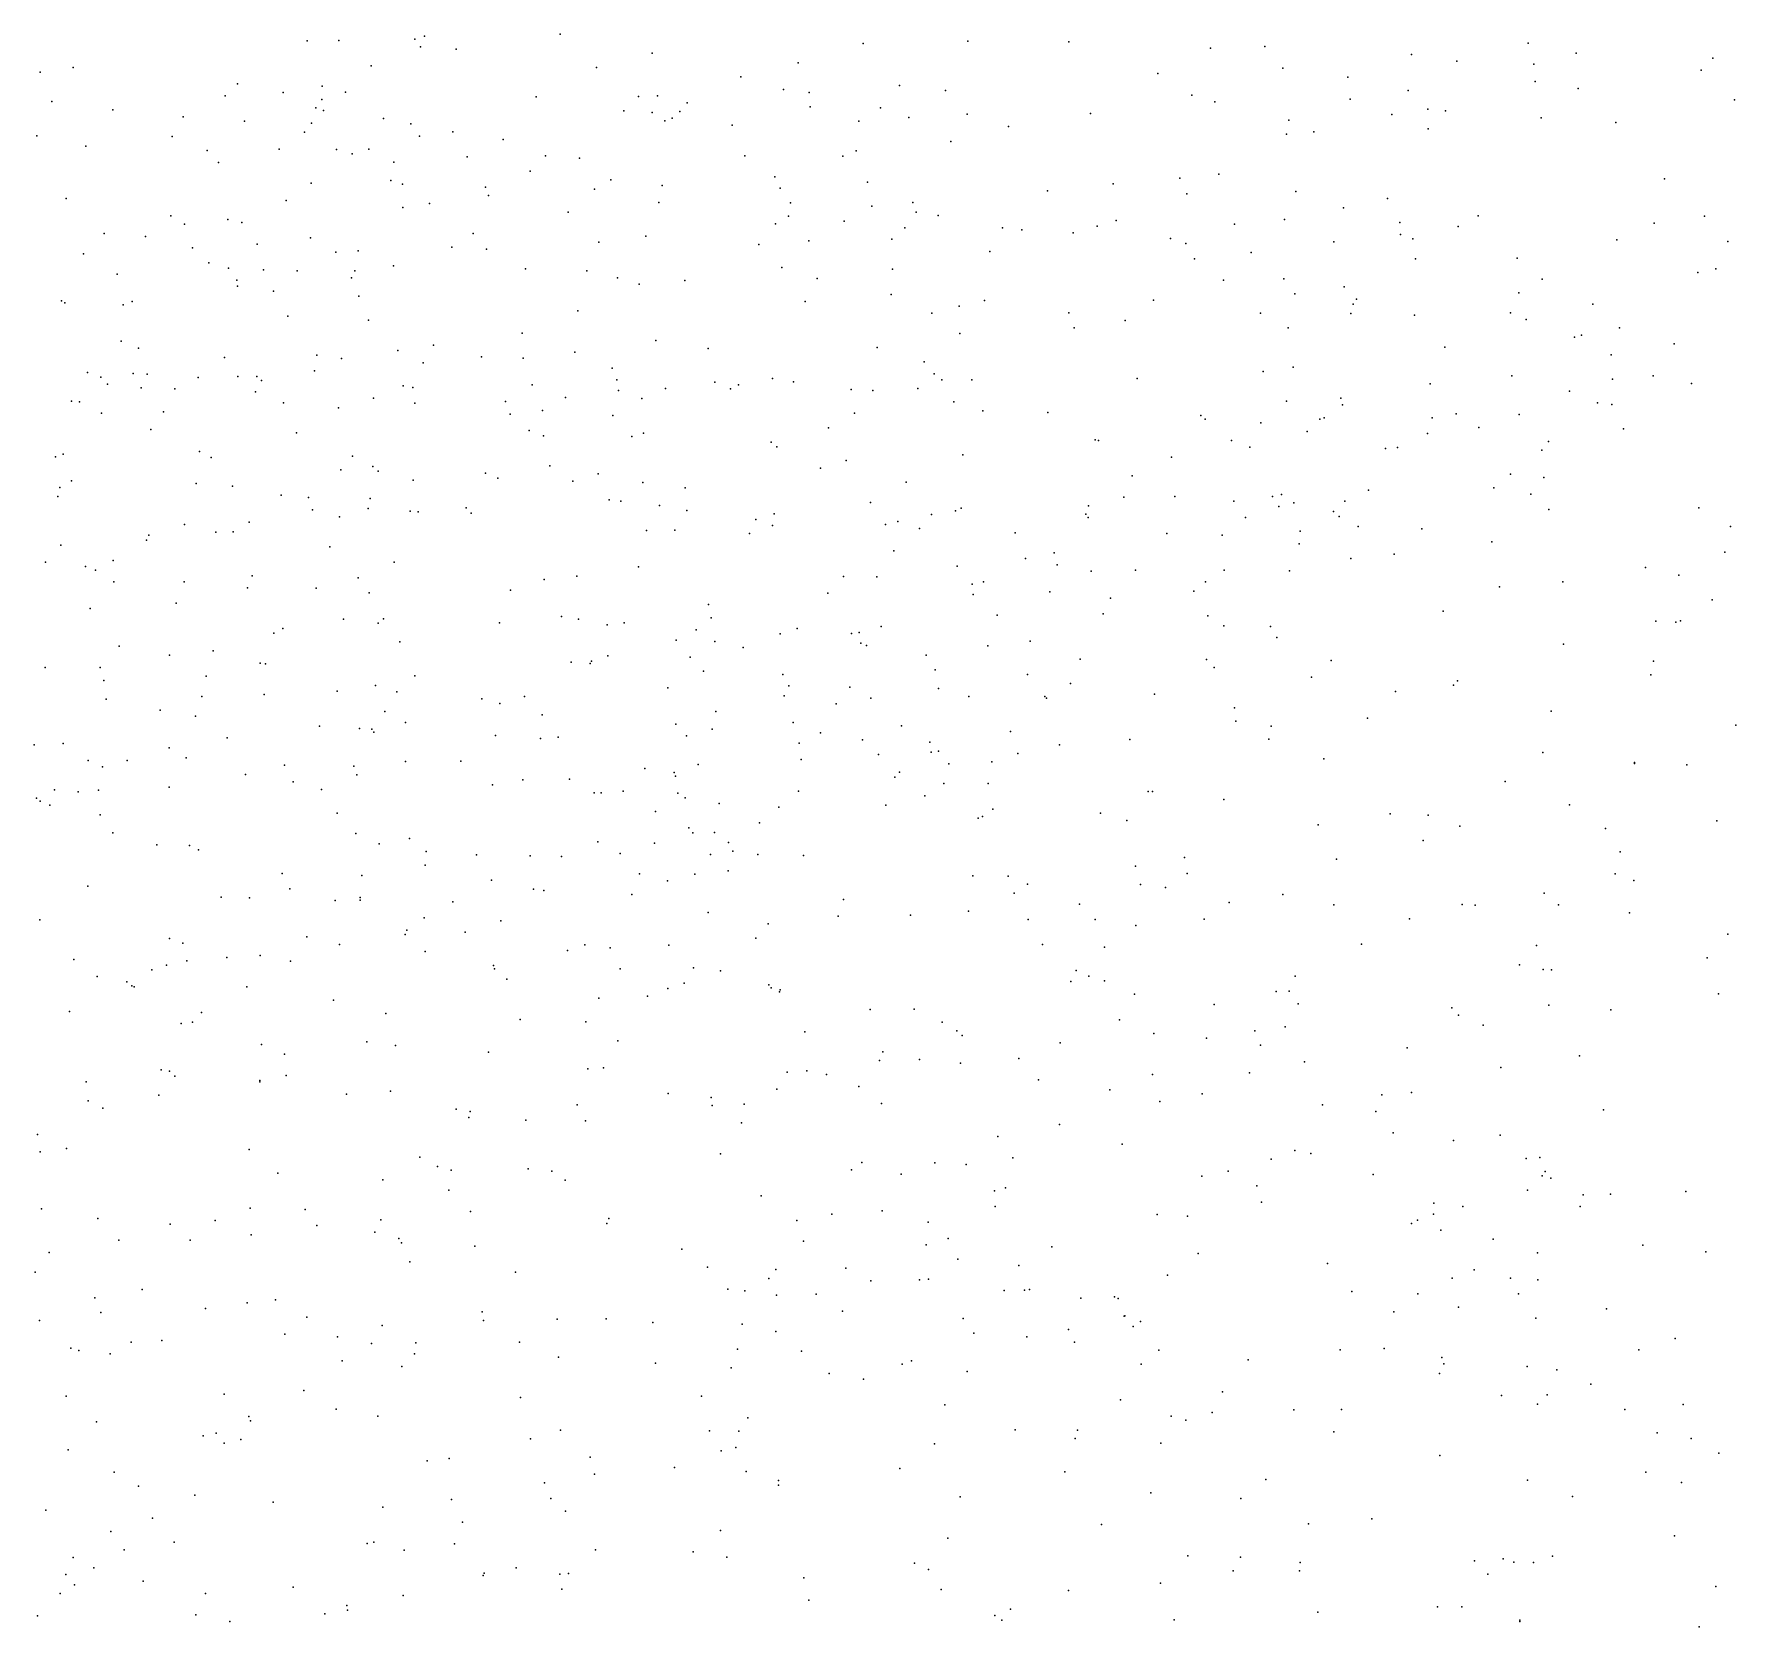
# Model space of a CAD drawing. Header units: metres. Extents: x -24.3 to 24.3, y -27.7 to 27.7.
# Drawn here: x -0.567 to 0.812, y -5.154 to -3.864 of the extents above; entities that cross this region are included whole.
import ezdxf

# ---------------------------------------------------------------- set-up
doc = ezdxf.new("R2010")
doc.units = ezdxf.units.M

msp = doc.modelspace()

# ---------------------------------------------------------------- linework, layer by layer
for p in [(-0.3457, -3.8692, -7.4347), (-0.32, -3.8691, -2.338), (-0.2583, -3.8679, -5.3685), (-0.2539, -3.8742, 22.4963), (-0.2505, -3.8656, 1.1708), (-0.1406, -3.8638, 1.7222), (0.1049, -3.8714, 1.2269), (0.1896, -3.8697, 21.8304), (0.2715, -3.8702, -7.3463), (0.4304, -3.874, 25.5112), (0.6437, -3.8711, -4.7576), (-0.225, -3.876, 16.4952), (-0.066, -3.8794, 12.2624), (0.0521, -3.8871, 22.0336), (0.3862, -3.8753, -7.4068), (0.549, -3.8805, -0.4643), (0.5859, -3.8858, 2.9023), (0.6482, -3.8883, 16.804), (0.6824, -3.8792, 25.3174), (0.7932, -3.8833, 21.387), (-0.5619, -3.8947, -5.3944), (-0.5353, -3.8909, -10.1886), (-0.2938, -3.8895, -2.1474), (-0.1111, -3.891, 20.5945), (0.0058, -3.8984, -7.3616), (0.3437, -3.8957, 3.8042), (0.445, -3.8915, 3.6357), (0.4976, -3.8988, 2.3424), (0.7837, -3.8931, 11.4716), (-0.412, -3.9138, -7.5422), (-0.402, -3.9041, 4.3058), (-0.365, -3.9112, 22.5305), (-0.3335, -3.9061, -2.7461), (-0.3146, -3.9108, 25.7617), (-0.1602, -3.9148, -26.2537), (-0.0771, -3.9145, 25.6659), (-0.0619, -3.914, 4.1345), (0.0403, -3.9087, 22.354), (0.061, -3.9112, -9.8196), (0.1343, -3.9054, -18.1973), (0.1717, -3.9095, 12.188), (0.3711, -3.9134, -9.6529), (0.5464, -3.9096, -3.1998), (0.6494, -3.9023, -7.5941), (0.6841, -3.9079, -3.3192), (-0.5524, -3.9185, 2.1897), (-0.5031, -3.9253, 16.6192), (-0.3387, -3.9236, 0.2367), (-0.3336, -3.9169, -10.0095), (-0.3324, -3.9258, -2.8929), (-0.0891, -3.9261, 1.6614), (-0.066, -3.9275, 22.4804), (-0.0437, -3.9265, -1.3559), (-0.0376, -3.9195, -9.8524), (0.062, -3.9227, 4.0662), (0.1189, -3.9237, -0.6298), (0.189, -3.9288, 1.8895), (0.289, -3.9282, 2.0147), (0.3898, -3.9188, 12.0513), (0.4995, -3.9165, 3.4524), (0.5332, -3.9289, 3.1817), (0.5624, -3.9246, -9.4888), (0.5768, -3.9259, -4.8483), (0.8107, -3.917, -9.1804), (-0.446, -3.9309, 25.7992), (-0.3965, -3.9343, -2.6129), (-0.3479, -3.9434, 13.0168), (-0.3421, -3.9359, 1.9529), (-0.2839, -3.9322, 4.226), (-0.2615, -3.9366, 1.0534), (-0.2277, -3.9431, 0.007), (-0.0557, -3.9342, 12.1007), (-0.0499, -3.932, -3.0291), (-0.0014, -3.9377, -5.3043), (0.1014, -3.9344, 22.2013), (0.1419, -3.9314, -0.7319), (0.2226, -3.9388, 3.9416), (0.4497, -3.9337, -4.9933), (0.4699, -3.9431, -9.5444), (0.5626, -3.9406, 25.4166), (0.6542, -3.9317, -9.3924), (0.7148, -3.9355, -7.7667), (-0.5646, -3.9464, -7.7081), (-0.5249, -3.9546, 16.8805), (-0.4551, -3.9468, 13.2261), (-0.3682, -3.9571, 0.459), (-0.3218, -3.9573, 0.7071), (-0.2956, -3.9572, -1.9468), (-0.2547, -3.9465, 12.6618), (-0.1867, -3.9493, 4.1548), (0.176, -3.9509, -5.2023), (0.4478, -3.9448, -3.1487), (-0.4267, -3.9582, -5.4122), (-0.4175, -3.9679, 16.7081), (-0.3092, -3.9609, 0.1465), (-0.2753, -3.9675, 16.5704), (-0.2161, -3.9632, 25.7016), (-0.1526, -3.9624, -3.0393), (-0.1249, -3.9643, 16.5862), (0.0091, -3.9626, -1.2749), (0.0885, -3.9627, 21.3972), (0.0993, -3.9585, -0.5271), (-0.3425, -3.9845, -7.5739), (-0.2779, -3.9825, 1.2573), (-0.165, -3.9748, -5.3798), (-0.0996, -3.9819, -1.4616), (0.0332, -3.9795, -3.0638), (0.1085, -3.9838, 16.6668), (0.3614, -3.9805, 25.5246), (0.3931, -3.9774, -7.5203), (0.7541, -3.981, 25.2238), (-0.5408, -3.9971, 13.3734), (-0.3626, -3.9986, -2.157), (-0.2684, -3.9855, 19.9743), (-0.201, -3.9879, -1.5807), (-0.1986, -3.9946, -9.8871), (-0.1127, -3.9894, 4.064), (-0.058, -3.9864, -0.2349), (0.0376, -3.9888, -7.4453), (0.2543, -3.9909, 3.7993), (0.3074, -3.9852, 0.3449), (0.367, -3.9934, 3.6), (0.4555, -3.9913, 2.2756), (0.5298, -3.997, 2.989), (-0.456, -4.0111, -2.5469), (-0.2682, -4.0043, -1.6821), (-0.2465, -4.0011, 1.4438), (-0.1341, -4.0082, 12.2821), (-0.0608, -4.0003, 1.3299), (0.0444, -4.0114, 3.956), (0.0459, -4.0006, 21.1786), (0.1119, -4.0033, 21.7351), (0.145, -4.0003, 12.3945), (0.1478, -4.0081, -3.0897), (0.1657, -4.0108, 21.8347), (0.494, -4.0047, 2.448), (0.603, -4.0112, -3.2713), (0.7866, -4.0114, 11.4993), (-0.5102, -4.0254, 22.537), (-0.4451, -4.0179, -7.7032), (-0.4099, -4.0141, 16.8455), (-0.3985, -4.0165, -9.9843), (-0.2112, -4.0255, 20.1858), (0.0337, -4.0175, -0.3632), (0.0896, -4.0153, 1.829), (0.1387, -4.0209, -0.9397), (0.2178, -4.0209, 0.7128), (0.2334, -4.0225, -9.6492), (0.275, -4.0248, 2.0404), (0.2944, -4.0195, 3.6818), (0.3098, -4.0149, 21.5768), (0.4058, -4.0179, 3.4786), (0.4462, -4.014, 16.8491), (0.5398, -4.0165, 2.6005), (0.5402, -4.0262, 2.7581), (0.5869, -4.0196, 11.6413), (0.7457, -4.0169, -7.9901), (-0.4766, -4.0279, -2.7876), (-0.4386, -4.037, -2.3714), (-0.3862, -4.0341, 4.102), (-0.3428, -4.029, 22.4803), (-0.3042, -4.0394, 1.0225), (-0.2284, -4.0366, 12.7453), (-0.2004, -4.0382, 12.604), (-0.1094, -4.0323, -7.5012), (-0.0713, -4.0277, -9.8176), (0.0202, -4.0342, 25.6034), (0.0608, -4.0313, -5.2849), (0.1282, -4.0299, -9.7162), (0.2074, -4.0399, -7.499), (0.3538, -4.0294, -3.1463), (0.3662, -4.0334, 11.7752), (0.4863, -4.0321, 3.1388), (0.5501, -4.0297, -7.6643), (0.7154, -4.0306, -0.5913), (0.8055, -4.032, -8.8893), (-0.5267, -4.042, -2.7028), (-0.4252, -4.0492, -2.267), (-0.4094, -4.0535, 0.5564), (-0.3224, -4.0406, -5.4261), (-0.2756, -4.0515, 0.0969), (0.039, -4.053, -1.2439), (0.3733, -4.0458, 2.1494), (0.4192, -4.0407, 0.0236), (0.5523, -4.0458, -9.376), (0.6348, -4.0453, -9.2592), (-0.4996, -4.0584, -7.8393), (-0.4027, -4.0632, 13.2106), (-0.3811, -4.0548, 0.6872), (-0.3538, -4.0556, -1.8917), (-0.3097, -4.0614, 4.008), (-0.3071, -4.0557, -3.0134), (-0.1686, -4.054, 12.4776), (-0.1189, -4.0556, 22.4165), (-0.0943, -4.0614, 12.6063), (-0.0766, -4.0665, -5.3859), (-0.0396, -4.0634, 1.724), (0.0677, -4.0618, 22.1709), (0.1287, -4.0542, -0.5587), (0.3967, -4.0631, -5.0668), (0.4456, -4.0622, 3.2326), (0.6551, -4.0623, -7.903), (0.781, -4.057, -8.158), (0.7956, -4.0541, -4.5525), (-0.5446, -4.0799, -2.5027), (-0.542, -4.0815, -2.8826), (-0.4873, -4.0806, -9.9949), (-0.402, -4.068, -2.0968), (-0.3728, -4.072, 0.2201), (-0.3037, -4.0761, 1.1175), (0.058, -4.0804, 3.8288), (0.1275, -4.0748, 21.9575), (0.2033, -4.0797, 21.6966), (0.34, -4.0793, 16.8488), (0.4545, -4.0744, -7.6676), (0.4946, -4.0685, -25.7642), (0.5046, -4.0785, -4.9343), (0.6361, -4.0736, 25.3059), (-0.4947, -4.0832, 4.0317), (-0.3614, -4.0923, -7.7318), (-0.1263, -4.0881, 25.6321), (0.1605, -4.0899, -0.7735), (0.1826, -4.0844, 1.9328), (0.2716, -4.0898, -7.5835), (0.4267, -4.0899, 12.4202), (0.4999, -4.0902, 25.3954), (0.5018, -4.0826, -3.2024), (0.5515, -4.0917, -7.7871), (0.6293, -4.0897, -9.1267), (0.642, -4.0951, 21.3613), (0.6961, -4.0826, -4.6681), (-0.2958, -4.0957, 1.2565), (-0.1713, -4.1062, 1.5843), (0.1831, -4.1063, -5.2297), (0.2759, -4.1018, 3.576), (0.3172, -4.0958, -9.5147), (0.4493, -4.1018, 2.3755), (0.6869, -4.1078, -8.0608), (0.7177, -4.1018, -3.4149), (-0.4962, -4.1127, -2.977), (-0.4823, -4.1183, 12.9002), (-0.2721, -4.1202, 1.3534), (-0.2432, -4.1159, 1.4681), (-0.1288, -4.1216, -0.1266), (-0.063, -4.1121, -3.1194), (-0.0208, -4.1187, 16.7372), (0.1162, -4.1178, -1.097), (0.5761, -4.1175, 16.9516), (0.6811, -4.1093, -8.9389), (0.7618, -4.1148, -8.7276), (-0.4127, -4.1258, 1.8041), (-0.3398, -4.1367, 0.1431), (-0.3377, -4.124, 3.9284), (-0.3178, -4.1267, -18.6748), (-0.2515, -4.1301, 12.7941), (-0.2044, -4.1254, -1.5272), (-0.1706, -4.1264, 16.7487), (-0.0985, -4.1346, 12.2871), (0.1544, -4.1294, -18.6303), (0.4533, -4.1336, 3.1263), (0.7109, -4.1236, -8.1791), (-0.5236, -4.1381, 3.9482), (-0.5127, -4.1419, 13.3751), (-0.5073, -4.1476, 19.2643), (-0.4865, -4.1387, -8.0415), (-0.4753, -4.1393, -9.9127), (-0.4339, -4.142, 17.1742), (-0.4019, -4.1413, -7.8703), (-0.3865, -4.1412, -1.7948), (-0.3825, -4.1445, 17.0665), (-0.2678, -4.1489, -5.4427), (-0.2599, -4.1501, 16.8309), (-0.1632, -4.148, -9.799), (-0.0948, -4.144, 1.67), (-0.0152, -4.1458, 22.3372), (0.0038, -4.1481, -5.3589), (0.0313, -4.143, 22.405), (0.0483, -4.1455, -9.666), (0.1625, -4.139, 21.8487), (0.1686, -4.144, -0.9149), (0.193, -4.1441, -25.9266), (0.3268, -4.143, -7.696), (0.429, -4.1371, -7.7939), (0.5643, -4.1472, -4.8579), (0.6304, -4.1408, -3.3464), (0.712, -4.1433, 25.2097), (0.7449, -4.1406, -4.5945), (0.776, -4.1469, -8.4788), (-0.5366, -4.1612, 17.4), (-0.53, -4.1617, 22.502), (-0.48, -4.1505, 25.6706), (-0.4528, -4.1512, -5.4784), (-0.3874, -4.1536, -26.0769), (-0.3647, -4.1627, 1.0759), (-0.292, -4.1589, -3.1401), (-0.2584, -4.163, 3.8605), (-0.1848, -4.1614, 12.953), (-0.1363, -4.1583, -5.4202), (-0.0935, -4.1526, -7.6559), (-0.0744, -4.159, 20.687), (-0.0554, -4.151, 3.8142), (-0.0025, -4.1513, -1.2997), (0.0952, -4.1517, 1.8507), (0.1128, -4.1527, 22.0075), (0.1491, -4.1509, -0.6649), (0.1783, -4.1618, 25.5238), (0.4478, -4.1613, -9.3056), (0.4918, -4.1587, -0.2128), (0.4933, -4.1641, -9.1963), (0.677, -4.1532, -8.8047), (0.6998, -4.1625, -8.2888), (0.7113, -4.164, 12.4385), (-0.5122, -4.171, -8.1939), (-0.4621, -4.1698, -1.8924), (-0.3203, -4.1666, 25.6476), (-0.1812, -4.1717, -7.717), (-0.1549, -4.1689, 1.2237), (-0.0979, -4.1728, 12.4128), (0.0979, -4.1709, -3.144), (0.2017, -4.169, -7.6357), (0.2545, -4.1703, 11.9123), (0.3784, -4.1728, -9.3889), (0.3819, -4.1758, 3.2403), (0.4748, -4.1758, 21.4409), (0.4783, -4.1748, -7.9001), (0.5658, -4.1747, -7.9582), (0.5854, -4.1714, -8.964), (0.6364, -4.172, -4.6904), (-0.4723, -4.1841, 0.5077), (-0.3542, -4.1869, -1.6905), (-0.1658, -4.1849, 22.4214), (-0.1542, -4.1894, 3.7978), (-0.0826, -4.1899, -9.717), (-0.073, -4.1873, -0.2192), (0.0768, -4.1829, -1.2014), (0.4271, -4.1787, 11.7683), (0.4646, -4.1858, 2.5335), (0.5621, -4.1874, -19.0389), (0.6038, -4.1825, -8.0504), (0.7208, -4.1838, 11.5414), (-0.5434, -4.2043, -8.3129), (-0.4328, -4.202, -8.1154), (0.0303, -4.1945, 25.5539), (0.0349, -4.1982, 3.6906), (0.1855, -4.2048, 1.9783), (0.2928, -4.1926, 3.4103), (0.2955, -4.193, -7.7929), (0.4034, -4.1931, -3.268), (0.4182, -4.1984, 2.3583), (0.5281, -4.1997, 25.3255), (0.5378, -4.1988, 11.7061), (0.6547, -4.2009, -8.4115), (0.6601, -4.1938, -8.7122), (-0.5496, -4.2064, -2.074), (-0.4234, -4.2069, 0.2073), (-0.3183, -4.2168, 13.1936), (-0.309, -4.2058, -9.8305), (-0.2925, -4.2142, 0.0644), (-0.288, -4.218, 1.38), (-0.1491, -4.2137, 16.8418), (0.0702, -4.2154, -9.5864), (0.0911, -4.2093, -0.4883), (0.3547, -4.2065, 21.5382), (-0.5459, -4.2311, 3.8192), (-0.5366, -4.2258, -1.9407), (-0.4355, -4.228, 13.3229), (-0.4061, -4.2302, -9.8516), (-0.2597, -4.2252, -7.8226), (-0.201, -4.2196, 1.5586), (-0.1912, -4.2237, 25.6237), (-0.1304, -4.2261, -1.4058), (-0.1099, -4.22, -18.8899), (-0.0736, -4.2272, -7.7586), (-0.0393, -4.2315, 12.8712), (0.1398, -4.227, -7.6927), (0.3227, -4.2218, 25.4338), (0.6159, -4.2315, -4.7909), (0.6294, -4.2205, -8.5257), (0.6564, -4.2231, 17.0021), (-0.5475, -4.2384, -5.5181), (-0.3666, -4.2373, 0.1279), (-0.3445, -4.2394, -8.0366), (-0.2946, -4.2401, 13.0008), (-0.1009, -4.2411, 22.7937), (-0.0914, -4.2424, 12.6379), (-0.0601, -4.2459, -5.4276), (0.1107, -4.2433, -1.116), (0.2873, -4.2461, -7.9118), (0.316, -4.239, -5.1642), (0.3573, -4.2385, -9.26), (0.4051, -4.2423, 3.1352), (0.4365, -4.2385, -7.9962), (0.4415, -4.2465, -5.0304), (0.4439, -4.237, 16.9603), (0.4537, -4.2436, 2.941), (0.4952, -4.2422, -4.9389), (0.5143, -4.2334, -8.1083), (0.6458, -4.2367, -3.4044), (-0.3926, -4.2592, 1.2331), (-0.3414, -4.2494, -3.1823), (-0.3195, -4.255, 17.176), (-0.2963, -4.2482, 22.4498), (-0.2621, -4.2505, 3.7411), (-0.2556, -4.251, 19.9868), (-0.2169, -4.2476, -5.4577), (-0.2127, -4.2521, -3.1759), (-0.038, -4.2498, -9.6307), (0.0179, -4.2571, -1.2337), (0.0328, -4.2526, 12.2191), (0.133, -4.2587, -1.0153), (0.1601, -4.2531, -0.8001), (0.1798, -4.2501, -9.471), (0.1842, -4.248, -7.8047), (0.2853, -4.2527, -9.3739), (0.2872, -4.2555, 12.765), (0.4147, -4.2555, -9.0789), (0.4859, -4.2506, -3.3304), (0.4904, -4.2546, -8.9144), (0.6605, -4.2491, -4.6299), (0.7818, -4.2478, -3.5583), (-0.4759, -4.2739, -1.7481), (-0.4738, -4.2699, 17.5108), (-0.4449, -4.2611, -5.5043), (-0.4195, -4.2673, 1.1367), (-0.4057, -4.2672, -8.2521), (-0.0706, -4.266, 0.8906), (-0.0477, -4.2659, -3.1769), (0.0128, -4.2684, -7.8627), (0.0315, -4.2621, 3.6056), (0.1229, -4.2613, 1.9022), (0.1504, -4.2643, 21.963), (0.2281, -4.2678, 21.6933), (0.3508, -4.2684, 2.2187), (0.3956, -4.2698, -8.1488), (0.459, -4.2666, -8.3055), (0.5058, -4.2629, -8.4067), (0.5576, -4.2646, -8.6939), (0.8076, -4.2628, -4.4079), (-0.5453, -4.278, 17.7289), (-0.3273, -4.2793, -8.1719), (0.1297, -4.2824, 16.8605), (0.2597, -4.2842, 16.9073), (0.458, -4.2769, 2.8235), (0.5351, -4.2853, -19.3675), (0.6142, -4.2753, 25.2256), (0.803, -4.2837, 25.0849), (-0.5577, -4.2916, 17.8565), (-0.5252, -4.2951, 0.4567), (-0.517, -4.2983, 0.6185), (-0.5027, -4.2903, -8.4171), (-0.275, -4.2917, -9.7585), (-0.0772, -4.2954, -8.0514), (0.1811, -4.295, 12.0421), (0.2363, -4.2887, 3.3929), (0.262, -4.2938, -8.0087), (0.2895, -4.2989, -8.1481), (0.3254, -4.2981, 11.9114), (0.3974, -4.2981, 2.3863), (0.4504, -4.2986, -8.6316), (0.5, -4.2886, -8.7839), (0.7388, -4.2959, -4.5092), (-0.5023, -4.3077, 0.3234), (-0.4454, -4.3077, -3.2494), (-0.3939, -4.3124, -8.3992), (-0.3903, -4.3028, 1.4549), (-0.3383, -4.3128, 19.6644), (-0.3042, -4.3044, -1.5245), (-0.1809, -4.3143, 20.2486), (-0.1537, -4.3057, 1.6199), (-0.1271, -4.3031, 3.6444), (0.0889, -4.3032, -7.9547), (0.1158, -4.3036, 21.2906), (0.1932, -4.3095, -5.265), (0.2024, -4.3076, 2.0391), (0.2562, -4.3156, -9.2378), (0.3729, -4.3151, -8.9815), (0.3823, -4.3076, -5.1044), (0.6203, -4.3117, -0.3871), (0.6716, -4.3075, -25.5356), (0.7657, -4.3023, -19.7524), (-0.5214, -4.3293, 0.7786), (-0.4517, -4.3248, 0.1755), (-0.2953, -4.3165, 0.0249), (-0.0205, -4.3259, -8.1414), (0.0763, -4.3168, -19.2917), (0.1941, -4.3178, 21.842), (0.3052, -4.3209, -3.2558), (0.7926, -4.3222, 21.3608), (-0.3161, -4.338, 17.3383), (-0.2882, -4.341, -5.4945), (-0.2838, -4.3376, 1.5316), (-0.1897, -4.3408, 17.0108), (-0.1395, -4.3357, 25.5966), (-0.1257, -4.3379, -9.6113), (-0.1026, -4.3424, -0.208), (-0.0888, -4.3408, -8.2371), (-0.0182, -4.3368, 3.5587), (0.2133, -4.3347, -8.2264), (0.2992, -4.3336, -8.4618), (0.3841, -4.3351, 21.5442), (0.3972, -4.3434, -8.806), (0.5748, -4.3314, 21.4108), (0.747, -4.3396, 11.5112), (0.7634, -4.3404, -3.6184), (0.767, -4.3393, 17.0306), (-0.3727, -4.3491, 3.6258), (-0.3653, -4.3454, 1.4128), (-0.2706, -4.3563, -3.2599), (-0.0466, -4.355, 1.7445), (-0.0304, -4.3465, -1.2482), (-0.0154, -4.356, -0.3616), (0.0376, -4.3497, 12.4073), (0.0513, -4.3455, 20.969), (0.0954, -4.3495, -5.3412), (0.1015, -4.3487, 12.2596), (0.1029, -4.3573, -8.1483), (0.1195, -4.3437, 22.1505), (0.2402, -4.3556, 25.4167), (0.435, -4.3438, -3.3326), (0.4399, -4.3527, 2.6762), (-0.498, -4.3597, 22.4641), (-0.4571, -4.367, 25.6229), (-0.4217, -4.3636, 18.024), (-0.1021, -4.3677, 20.4528), (-0.0353, -4.3686, -9.5197), (0.0076, -4.3607, 12.6467), (0.1075, -4.3593, -0.9239), (0.1558, -4.3671, 3.3984), (0.2058, -4.3596, -8.3757), (0.2806, -4.3702, -8.6591), (0.3829, -4.3705, 25.3276), (0.6723, -4.358, -3.5058), (-0.5579, -4.3771, 0.5247), (-0.5132, -4.377, 3.6234), (-0.4275, -4.384, -9.7332), (-0.3837, -4.3736, -1.5559), (-0.3795, -4.374, -8.5186), (-0.2583, -4.3837, -8.4912), (-0.1316, -4.3727, -8.3602), (-0.1164, -4.3738, -1.3259), (-0.1152, -4.3718, 13.1204), (-0.0245, -4.38, 22.4189), (0.0398, -4.3826, -0.484), (0.1633, -4.379, -9.2413), (0.2381, -4.3826, 3.3137), (0.3893, -4.377, 2.4524), (0.4682, -4.3848, 12.9036), (0.4841, -4.3714, 11.7998), (0.7429, -4.3829, 12.8786), (0.7453, -4.3719, -4.4453), (-0.5104, -4.3877, 1.0814), (-0.3213, -4.3963, 13.3041), (-0.2903, -4.3917, 17.8184), (-0.2729, -4.3967, 17.5754), (-0.0535, -4.3936, -19.5577), (0.0447, -4.3919, -9.4379), (0.094, -4.393, -9.3502), (0.166, -4.3941, -8.4985), (0.2728, -4.3899, 12.0258), (0.5361, -4.3964, -3.4321), (0.5832, -4.3913, 11.6737), (0.5865, -4.3878, -4.8204), (-0.5084, -4.4026, 0.2238), (-0.4647, -4.4115, 1.3242), (-0.431, -4.4005, -3.3296), (-0.3805, -4.3989, -19.4709), (-0.204, -4.4024, 13.199), (-0.1894, -4.4061, -0.1166), (-0.1696, -4.4006, -3.2833), (0.0409, -4.4, -3.257), (0.083, -4.4066, -8.4152), (0.111, -4.4018, 22.2847), (0.1905, -4.4006, -9.1046), (0.2521, -4.4005, -8.7861), (0.2533, -4.402, 2.1488), (0.3409, -4.3987, 2.2695), (0.4058, -4.4098, -5.0817), (-0.4362, -4.4165, -5.5693), (-0.3355, -4.4247, -5.532), (-0.2826, -4.4127, -1.442), (-0.266, -4.4217, -8.6038), (-0.1553, -4.4155, 22.4532), (-0.047, -4.4229, -8.4337), (-0.0145, -4.4127, 13.1685), (0.0481, -4.4217, -1.0122), (0.1358, -4.4243, -8.6201), (0.4068, -4.4205, 11.8877), (0.4354, -4.4245, 2.8054), (0.5135, -4.4182, 21.5018), (0.6624, -4.4125, 17.0308), (0.812, -4.4237, -4.0776), (-0.5669, -4.4397, 13.5702), (-0.5432, -4.4385, 1.19), (-0.4105, -4.4341, 1.436), (-0.3031, -4.4264, -0.0129), (-0.2933, -4.427, 18.0579), (-0.2917, -4.4295, -9.6129), (-0.1931, -4.4322, 17.2091), (-0.1565, -4.4346, -8.553), (-0.1422, -4.4336, 3.5183), (-0.0383, -4.4324, 3.4916), (-0.0176, -4.4271, 13.0557), (0.053, -4.4383, 25.4969), (0.0704, -4.43, 22.5164), (0.1042, -4.4357, -9.1747), (0.1589, -4.4375, -5.3145), (0.2241, -4.4288, -8.8997), (0.264, -4.4398, 3.2143), (0.321, -4.4354, 21.6687), (0.4336, -4.4352, -3.4146), (-0.523, -4.4523, -19.9183), (-0.4914, -4.4525, 3.5522), (-0.4574, -4.442, -8.6231), (-0.4436, -4.4501, -9.6552), (-0.266, -4.4533, 25.5945), (-0.221, -4.453, 17.4838), (0.0546, -4.4516, -0.6657), (0.1174, -4.4474, 1.9574), (0.1599, -4.4457, 25.43), (0.166, -4.4448, -8.9792), (0.2092, -4.4534, 16.9456), (0.2302, -4.4467, -3.3132), (0.4781, -4.4511, 17.0243), (0.6556, -4.4459, -4.5786), (-0.5113, -4.4576, -5.6249), (-0.3955, -4.4637, 0.0627), (-0.3639, -4.4561, -8.6567), (-0.3077, -4.457, 18.2042), (-0.3053, -4.4639, -3.3554), (-0.1332, -4.4676, -0.2118), (-0.0719, -4.459, 1.7606), (-0.0483, -4.4621, -5.4793), (-0.0471, -4.4652, -9.432), (-0.0289, -4.4557, -8.6008), (0.1304, -4.4659, 12.9373), (0.1343, -4.4619, -8.8722), (0.1742, -4.4552, 2.0466), (0.7298, -4.4548, -3.7276), (0.7299, -4.4539, -4.3674), (0.7723, -4.4559, -4.1867), (-0.5502, -4.4761, -1.6682), (-0.5312, -4.4777, 1.4803), (-0.5147, -4.4763, -3.419), (-0.4573, -4.4739, -1.5621), (-0.3569, -4.4697, 13.3919), (-0.3339, -4.4758, 3.5119), (-0.1954, -4.472, -9.5093), (-0.171, -4.4681, 17.8083), (-0.1131, -4.4786, 17.0638), (-0.1075, -4.4786, 25.5634), (-0.0897, -4.4771, -1.2421), (-0.0453, -4.4789, 0.5807), (0.0524, -4.4773, -8.7964), (0.1547, -4.4809, 12.762), (0.1703, -4.4709, 3.3145), (0.2062, -4.471, 22.0184), (0.3357, -4.4775, 13.1212), (0.3393, -4.4775, 2.3712), (0.625, -4.4695, -4.7349), (-0.5648, -4.483, 0.2963), (-0.5619, -4.4852, 1.3012), (-0.5541, -4.4886, -9.6399), (-0.3212, -4.4951, 1.5856), (-0.0635, -4.4936, -8.7895), (-0.0393, -4.4827, -0.4354), (-0.0119, -4.4873, -9.2487), (0.0366, -4.4903, -0.79), (0.1233, -4.4887, -3.3219), (0.2099, -4.4918, 21.6606), (0.2971, -4.4951, 3.1048), (0.3972, -4.4841, 2.6904), (0.6771, -4.4884, -4.478), (-0.5132, -4.4965, 22.4675), (-0.0363, -4.507, -3.3527), (0.021, -4.5028, -0.9605), (0.1979, -4.4992, -20.1495), (0.2016, -4.4977, 21.9193), (0.3186, -4.501, -5.1908), (0.4734, -4.5044, -0.3252), (0.5319, -4.4955, -4.8832), (0.5625, -4.4968, -3.5774), (0.5884, -4.5056, 17.0332), (0.7064, -4.5076, -0.5388), (0.7964, -4.5012, -20.2047), (-0.5031, -4.511, 0.1492), (-0.4675, -4.5206, -20.3341), (-0.4409, -4.5212, 1.4808), (-0.3063, -4.5114, -9.514), (-0.2872, -4.52, -1.382), (-0.2627, -4.5157, 0.9402), (-0.1102, -4.5183, -9.3291), (-0.0641, -4.5194, 22.4768), (-0.0331, -4.5111, -25.7502), (-0.0156, -4.5107, 1.8322), (-0.0042, -4.5189, -0.5625), (0.5587, -4.5173, 25.1828), (-0.4337, -4.5247, 3.4936), (-0.2492, -4.5262, 1.6581), (-0.2084, -4.5289, -3.3914), (-0.165, -4.5296, -20.2007), (-0.1395, -4.5302, 17.4132), (-0.092, -4.5277, 18.0158), (-0.0189, -4.5285, 13.1743), (-0.0007, -4.5258, 16.9725), (0.0196, -4.5286, 20.6943), (0.0566, -4.5293, 22.4564), (0.3653, -4.5309, 2.9562), (0.4884, -4.5324, 21.6034), (0.7181, -4.5265, -3.9186), (-0.366, -4.544, -8.8024), (-0.3013, -4.5456, 18.386), (-0.25, -4.5373, -8.8135), (-0.1962, -4.5493, 19.9778), (-0.0764, -4.5442, -9.0805), (-0.0538, -4.55, 17.6452), (-0.0314, -4.5444, 3.3984), (-0.0045, -4.5418, -0.6776), (0.1938, -4.5459, 2.1356), (0.2224, -4.5462, 3.1783), (0.3254, -4.538, -3.4597), (0.3674, -4.544, 12.1013), (0.7142, -4.5442, -4.0359), (0.7293, -4.5496, 25.1245), (-0.5233, -4.5541, -9.553), (-0.4153, -4.5632, 25.5822), (-0.3924, -4.5637, 0.0183), (-0.3596, -4.5563, -5.6192), (-0.3026, -4.5633, 22.4949), (-0.1622, -4.5566, -1.2342), (-0.1538, -4.5577, 13.2746), (-0.0826, -4.561, -1.1145), (0.2272, -4.5599, 22.1195), (0.2381, -4.5526, 12.961), (0.3296, -4.5529, 21.7995), (0.3498, -4.5552, 2.5902), (0.4448, -4.5609, -3.5498), (0.6565, -4.5599, -4.5686), (-0.3229, -4.5658, -0.0561), (-0.3028, -4.5655, -3.4465), (-0.2276, -4.5668, -8.9479), (-0.0206, -4.5756, -5.498), (0.0888, -4.5651, 3.3097), (0.1432, -4.5776, -5.3662), (0.1903, -4.5745, 22.44), (0.2802, -4.5689, 12.3425), (0.4014, -4.5673, -5.0952), (0.4861, -4.5693, -20.2565), (0.5902, -4.569, -3.7216), (0.6006, -4.5696, -4.7955), (0.6681, -4.5694, -3.8237), (0.7257, -4.5757, 21.5297), (-0.5621, -4.5816, 18.4974), (-0.2649, -4.5899, -9.1546), (-0.2509, -4.5798, 25.5703), (-0.2177, -4.5915, -0.1852), (-0.1886, -4.5824, 3.4393), (0.0278, -4.5846, 17.8627), (0.0846, -4.5786, -3.4069), (0.2385, -4.5812, 13.3415), (0.2929, -4.5813, 12.5814), (0.3259, -4.5861, 12.7653), (0.3812, -4.5809, 17.0211), (0.5474, -4.5806, 11.7891), (-0.4571, -4.5966, 23.3009), (-0.4464, -4.6004, -5.6814), (-0.3458, -4.5952, -8.9797), (-0.3194, -4.6015, 19.5339), (-0.2662, -4.5934, -9.3304), (-0.1207, -4.6018, -0.4301), (-0.1001, -4.6042, 25.5295), (-0.0525, -4.602, -0.5938), (0.0179, -4.5964, 17.9996), (0.2501, -4.6014, 22.3223), (0.3005, -4.6035, 25.287), (0.5085, -4.6013, 17.0356), (0.6503, -4.6023, -3.9216), (0.8053, -4.5932, 17.0345), (-0.5346, -4.6136, -9.4567), (-0.4596, -4.6181, 1.5428), (-0.4432, -4.6148, 13.5759), (-0.4107, -4.6121, -25.612), (-0.3837, -4.6104, -9.0813), (-0.3591, -4.6151, -9.2265), (-0.25, -4.6071, -5.6031), (-0.1947, -4.6184, 18.4568), (-0.1348, -4.6063, -20.6009), (0.6366, -4.6179, -4.668), (0.7888, -4.6122, 11.4975), (-0.5158, -4.6274, -1.5096), (-0.4918, -4.6318, -9.1147), (-0.4714, -4.6219, -8.9746), (-0.1938, -4.6211, 23.0986), (-0.1838, -4.6296, -3.4746), (-0.0919, -4.6213, 18.3188), (-0.0403, -4.6328, 22.5367), (-0.0326, -4.6203, 20.4395), (-0.0106, -4.6228, 0.4121), (0.2731, -4.6314, -3.5263), (0.2773, -4.6224, 13.0513), (0.2877, -4.627, 2.9902), (0.3005, -4.631, 2.5143), (0.4548, -4.6271, -5.0265), (0.6559, -4.6216, -4.1755), (0.6625, -4.6219, 11.6371), (-0.4878, -4.6349, -9.2209), (-0.4857, -4.6358, -9.3384), (-0.3944, -4.6357, 22.5159), (-0.3243, -4.6467, 13.4919), (-0.1094, -4.6449, 13.6248), (-0.0699, -4.6433, 13.298), (-0.0535, -4.637, 3.3345), (0.0283, -4.6341, 17.6221), (0.0302, -4.6365, 17.0243), (0.0372, -4.6398, 13.2381), (0.0375, -4.6381, 18.135), (0.3247, -4.6417, 22.0884), (0.4396, -4.6395, -3.6492), (0.45, -4.6393, 21.788), (0.7978, -4.6414, 13.401), (-0.5382, -4.6557, 13.6671), (-0.4313, -4.6566, 1.0894), (-0.2819, -4.6574, 1.7043), (0.1106, -4.6541, 13.5231), (0.1461, -4.6538, 21.2477), (0.3893, -4.65, 12.4719), (0.4574, -4.6495, 12.883), (0.5818, -4.6529, 25.1732), (0.5872, -4.6587, 21.6598), (0.6604, -4.6506, -4.328), (0.7105, -4.6544, -25.2072), (-0.4476, -4.6655, -3.5483), (-0.4385, -4.6643, -1.4191), (-0.173, -4.6622, -1.1012), (-0.1198, -4.664, -1.002), (0.0576, -4.6723, 2.0422), (0.169, -4.6644, -3.5199), (0.1807, -4.6714, -20.5609), (0.3125, -4.6626, 2.6465), (0.3404, -4.6735, -0.2614), (0.4222, -4.6714, 21.9087), (0.4468, -4.6681, 12.6412), (0.6073, -4.6669, -4.0486), (-0.3827, -4.6826, 13.721), (-0.2974, -4.6802, 3.3944), (-0.2741, -4.6832, -0.1799), (-0.094, -4.6794, -5.566), (0.1851, -4.6752, 25.3343), (0.2644, -4.6812, 22.5215), (0.3829, -4.6774, 25.2161), (0.4269, -4.6829, 12.311), (0.5456, -4.6851, -3.8424), (-0.3641, -4.6904, 18.5924), (-0.1987, -4.6887, 1.7876), (-0.1054, -4.7015, -3.5199), (0.1182, -4.6954, -5.4127), (0.1208, -4.6883, 17.7448), (0.1505, -4.6946, 17.8727), (0.1838, -4.6976, 2.2408), (0.2311, -4.6938, 22.2883), (0.4624, -4.6965, 13.5086), (0.6214, -4.701, -4.7422), (0.6851, -4.6918, -20.4875), (-0.5248, -4.7128, -1.4588), (-0.4639, -4.703, 0.0129), (-0.4572, -4.7042, 25.5308), (-0.4527, -4.7082, 1.6177), (-0.384, -4.7116, -1.2998), (-0.384, -4.7128, -5.6881), (-0.3626, -4.7075, 1.6707), (-0.1182, -4.7021, -0.6068), (0.0432, -4.7049, 17.4118), (0.0592, -4.7038, 18.2529), (0.0752, -4.7067, -3.5401), (0.2469, -4.7112, 2.4666), (0.3392, -4.7068, 13.1244), (0.4179, -4.7055, -25.34), (-0.5231, -4.728, -3.5948), (-0.4658, -4.7235, 3.3808), (-0.3137, -4.7226, 22.5548), (-0.278, -4.7202, -1.1686), (-0.053, -4.7223, 1.9427), (-0.0182, -4.7253, 25.4444), (0.0349, -4.7187, -5.485), (0.1013, -4.7165, 17.5717), (0.3048, -4.7192, 2.7367), (0.3451, -4.7286, -3.6737), (0.3795, -4.7224, 22.4474), (0.525, -4.7233, 12.9641), (0.549, -4.7214, -3.9715), (-0.5111, -4.734, -5.7121), (-0.225, -4.7349, -0.3837), (-0.2145, -4.7416, 0.5922), (-0.2135, -4.7368, -1.0443), (-0.1268, -4.7314, -0.7227), (-0.0174, -4.7319, 3.2412), (0.0085, -4.7309, -25.4942), (0.1198, -4.7303, 18.1069), (0.4769, -4.7313, -4.9897), (0.5203, -4.7369, 12.4917), (0.7046, -4.7355, 25.139), (-0.5641, -4.7553, 18.6763), (-0.1684, -4.7437, -0.5296), (-0.1202, -4.7443, 20.0397), (0.0064, -4.746, 18.3944), (0.2141, -4.757, -3.6296), (0.2639, -4.7474, 2.6155), (0.5342, -4.7541, 12.0277), (0.6209, -4.7559, 12.8127), (-0.5619, -4.7695, 1.6182), (-0.5406, -4.7668, 22.5094), (-0.3926, -4.7676, 0.8899), (0.3147, -4.7633, 22.724), (0.4547, -4.7683, 22.2742), (0.4676, -4.7709, 17.0499), (0.5832, -4.7602, 11.8805), (-0.2542, -4.7737, 18.6243), (-0.2401, -4.7813, 1.8257), (-0.2289, -4.7844, -21.1152), (-0.1666, -4.7831, -5.6275), (-0.0107, -4.7711, 2.0387), (0.0955, -4.7839, -3.6271), (0.1039, -4.7782, 17.2407), (0.163, -4.7783, 22.7408), (0.1882, -4.7796, 2.372), (0.2262, -4.7742, 13.2574), (0.4355, -4.7754, 13.1046), (0.6419, -4.7748, -4.6333), (0.653, -4.774, -4.212), (-0.3694, -4.7868, 13.6861), (-0.2844, -4.7922, -5.6867), (-0.1474, -4.7851, 1.8852), (-0.1366, -4.7925, 3.2472), (0.1357, -4.7875, 3.0069), (0.3793, -4.7892, 13.695), (0.4005, -4.7852, -3.8213), (0.4239, -4.797, 22.6249), (0.518, -4.7878, -4.9138), (0.6551, -4.789, -4.4981), (0.6574, -4.7854, -4.3496), (0.6621, -4.7909, 21.8722), (-0.2307, -4.8006, 25.4846), (0.0222, -4.8051, 3.1494), (0.2113, -4.801, 17.643), (0.2203, -4.7986, 2.752), (0.4276, -4.8101, 25.1952), (0.5673, -4.811, -0.5254), (0.643, -4.8004, 12.6571), (0.6883, -4.8042, 11.7258), (0.7103, -4.8037, 17.054), (0.7713, -4.8016, 21.7941), (-0.5609, -4.8155, 0.0101), (-0.5153, -4.8235, 1.7063), (-0.4202, -4.8251, -1.2039), (-0.3918, -4.8152, -5.708), (-0.3471, -4.8162, -1.1314), (-0.2859, -4.8246, -3.5884), (-0.2133, -4.8178, -0.8074), (-0.1013, -4.8235, 0.3756), (0.0512, -4.8251, 22.7513), (0.0794, -4.8199, 20.821), (0.1202, -4.8172, 13.353), (0.2119, -4.8137, -5.3522), (0.343, -4.8202, 13.2193), (0.3677, -4.8216, 22.8591), (0.5539, -4.8248, 25.1659), (0.5669, -4.8199, 13.0329), (0.5907, -4.8138, 12.3952), (0.6858, -4.8137, 13.7445), (-0.4567, -4.8281, 19.2106), (-0.391, -4.8368, -3.6035), (-0.3378, -4.8292, 1.8203), (-0.2908, -4.8344, -0.3455), (-0.2713, -4.8397, -0.9639), (-0.1027, -4.8276, 1.9927), (0.1576, -4.8263, 17.3693), (0.1737, -4.8397, 17.0953), (0.5491, -4.8275, 22.1117), (0.5728, -4.833, -4.0643), (-0.5546, -4.851, 13.7874), (-0.4982, -4.8409, -0.0725), (-0.4404, -4.8411, 13.8833), (-0.2691, -4.8431, 3.2541), (-0.2098, -4.8458, -0.6649), (-0.0421, -4.8483, -3.5687), (0.0564, -4.8417, -20.9831), (0.1558, -4.8447, 2.5239), (0.2578, -4.8464, 22.5333), (0.3764, -4.8518, -5.1401), (0.6153, -4.8403, 22.0054), (0.6512, -4.8513, 11.837), (0.7366, -4.845, 12.7341), (0.7876, -4.8504, 12.897), (-0.566, -4.867, 1.0959), (-0.2623, -4.8587, -0.4802), (-0.1767, -4.8669, 23.2591), (-0.0213, -4.863, 2.1439), (0.0342, -4.8647, 13.8429), (0.0908, -4.8636, 18.435), (0.1816, -4.8565, 18.2223), (0.2311, -4.8616, 22.9016), (0.4811, -4.8598, -3.9263), (0.5998, -4.8651, 12.2234), (-0.4793, -4.8809, -3.6202), (-0.0047, -4.8808, 25.3504), (0.0284, -4.8721, 3.0036), (0.1111, -4.8739, 22.8772), (0.1505, -4.8731, 2.6753), (0.1579, -4.8725, 21.1855), (0.2396, -4.8809, 17.4456), (0.3513, -4.8694, 22.9901), (0.5821, -4.8717, 17.0568), (0.6293, -4.8719, 11.9693), (0.6514, -4.8732, -4.2451), (-0.5176, -4.8878, -1.2392), (-0.3943, -4.8919, -0.2388), (-0.3714, -4.8894, 3.2285), (0.0089, -4.8821, 13.5015), (0.0347, -4.8855, 2.2517), (0.0667, -4.8849, -3.6307), (0.2191, -4.8819, 25.2179), (0.2356, -4.8815, 18.098), (0.2812, -4.888, 17.5647), (0.3085, -4.8869, 17.9052), (0.3115, -4.8884, 17.7841), (0.5007, -4.8825, 22.847), (0.5542, -4.8846, 22.7044), (0.6357, -4.8845, -4.6601), (-0.5625, -4.9061, 25.4141), (-0.5128, -4.8996, 3.2328), (-0.4279, -4.8964, 13.7802), (-0.3459, -4.9035, -0.9925), (-0.2039, -4.8992, 1.9777), (-0.2027, -4.9061, 13.6818), (-0.1431, -4.9049, -5.6268), (-0.1034, -4.9047, 2.1047), (-0.0655, -4.9077, 18.5814), (0.0881, -4.8985, 2.4598), (0.186, -4.9046, 22.84), (0.3162, -4.9026, 13.3093), (0.3169, -4.9022, 17.0789), (0.3295, -4.9069, -3.7964), (0.5349, -4.8992, 13.1414), (0.5872, -4.8952, -4.7984), (0.6499, -4.9043, 22.3519), (0.707, -4.8967, 13.021), (-0.4634, -4.9223, -1.1357), (-0.3636, -4.9172, -0.3563), (-0.3211, -4.9193, -0.8226), (-0.2848, -4.9101, -0.7044), (0.0067, -4.9091, -5.5324), (0.0342, -4.915, 2.3588), (0.1944, -4.9164, -5.3883), (0.2374, -4.9194, 21.4595), (0.2712, -4.9134, -5.284), (0.3237, -4.911, 23.1035), (0.7627, -4.9208, 12.5235), (-0.5372, -4.9284, -5.7593), (-0.5306, -4.9305, -0.1262), (-0.5051, -4.933, 18.7754), (-0.4882, -4.9236, 22.5889), (-0.2935, -4.9247, 18.7385), (-0.2586, -4.9332, 22.6967), (-0.2576, -4.9243, -5.7013), (-0.1735, -4.9237, -3.5857), (-0.1419, -4.9359, 3.0746), (0.003, -4.9294, 23.1151), (0.055, -4.931, 20.6049), (0.2762, -4.9237, 17.2281), (0.3445, -4.9302, 17.6605), (0.4913, -4.9298, -4.9722), (0.527, -4.9289, -24.9806), (0.5736, -4.9361, 22.9335), (0.7332, -4.9298, 22.2631), (-0.3173, -4.9389, -25.2267), (-0.2688, -4.9434, 3.1313), (-0.0633, -4.9408, 0.1921), (-0.002, -4.9445, 2.8661), (0.0773, -4.949, 25.2639), (0.1364, -4.9416, -3.6743), (0.144, -4.9388, 23.0245), (0.189, -4.9475, 18.334), (0.3302, -4.9414, -5.2076), (0.4169, -4.9381, -5.0962), (0.5717, -4.949, -4.0915), (0.5754, -4.9411, -21.0469), (0.6427, -4.9434, -4.5608), (0.667, -4.946, 25.1237), (-0.3482, -4.9628, -0.489), (0.105, -4.9535, -5.4747), (0.396, -4.9639, 25.1675), (0.6943, -4.9576, 17.0856), (-0.5409, -4.9675, -25.007), (-0.4128, -4.9659, 3.1369), (-0.1728, -4.9686, 19.5513), (-0.026, -4.9673, 20.1334), (0.1711, -4.9743, -0.2034), (0.3133, -4.9705, 17.3887), (0.6221, -4.9669, -4.1766), (0.6512, -4.9739, -4.3205), (0.6591, -4.9664, 13.1228), (0.7692, -4.9742, 22.5197), (-0.5164, -4.9882, 1.8982), (-0.3929, -4.9839, -3.6213), (-0.3916, -4.9873, 25.3815), (-0.3221, -4.978, 1.9944), (-0.2884, -4.9837, 13.7937), (0.0113, -4.985, -21.3259), (0.3543, -4.9836, 17.9948), (0.3664, -4.9869, 17.496), (0.3876, -4.9806, 17.7827), (0.4539, -4.9785, 17.1468), (0.4925, -4.9783, 23.2333), (0.7219, -4.9783, 11.9544), (-0.43, -4.9995, -5.7531), (-0.4193, -4.9974, -0.4238), (-0.3993, -5.0025, -0.7907), (-0.1647, -5.0019, 13.7576), (-0.1404, -4.995, 25.3319), (-0.0196, -4.9956, 2.5438), (0.004, -4.9957, 19.8253), (0.228, -4.9948, -24.9946), (0.2767, -5.0018, 23.2673), (0.2784, -4.9949, 13.4555), (0.3461, -5.0054, 21.6927), (0.4863, -4.9963, 13.2845), (0.7482, -4.9971, 22.6992), (0.7756, -5.0017, 11.8446), (-0.5393, -5.0109, 3.0956), (-0.4129, -5.0055, 13.8426), (-0.2306, -5.0179, 0.3958), (-0.1164, -5.0167, 19.3421), (-0.0101, -5.0117, 2.646), (0.0016, -5.0091, -0.04), (0.1627, -5.0061, 13.9694), (0.572, -5.0154, -4.8219), (0.798, -5.0135, 25.0761), (-0.502, -5.029, -1.0509), (-0.2483, -5.0198, 2.0963), (-0.1127, -5.0306, 22.9018), (-0.048, -5.0253, 18.6164), (0.0101, -5.0285, 23.0416), (0.1346, -5.026, 25.1827), (0.2682, -5.0288, 18.2483), (0.7391, -5.029, 22.8771), (-0.4824, -5.0404, 1.985), (-0.1532, -5.0377, 2.8781), (0.0362, -5.0358, -3.6323), (0.0362, -5.0396, 13.6678), (0.3379, -5.0458, 18.1379), (0.4311, -5.0348, 17.6099), (0.6432, -5.0356, -4.4842), (0.7679, -5.0374, 12.0752), (-0.5573, -5.0599, 25.3007), (-0.4366, -5.0477, -0.5613), (-0.3731, -5.0534, 2.0501), (-0.2843, -5.0573, -3.6161), (-0.2287, -5.0512, 14.0599), (-0.1483, -5.0504, 2.3858), (0.1835, -5.0491, 20.8323), (0.4109, -5.0504, -3.8791), (0.6796, -5.0487, 23.167), (-0.471, -5.0662, -0.7082), (-0.2198, -5.0695, 2.2767), (-0.1362, -5.0606, 2.7568), (0.2979, -5.0713, -5.267), (0.4657, -5.0709, 17.4393), (0.5171, -5.0669, -4.9297), (-0.5048, -5.0771, 18.8163), (-0.4533, -5.0856, 2.99), (-0.297, -5.0867, 13.8563), (-0.2916, -5.0858, 2.1568), (-0.2262, -5.0871, -21.9447), (-0.0107, -5.0763, -5.5586), (0.1735, -5.0825, 18.4315), (0.7621, -5.0805, 13.1887), (-0.5351, -5.098, -0.9011), (-0.494, -5.0919, -3.6299), (-0.2671, -5.0922, 2.9266), (-0.1119, -5.0919, 13.8187), (-0.0329, -5.0936, 25.1904), (-0.0057, -5.0978, -24.8011), (0.368, -5.0967, 22.5659), (0.4106, -5.0978, 18.0171), (0.6001, -5.1009, -4.7738), (0.6233, -5.0992, 23.3508), (0.6634, -5.097, 13.2532), (-0.5411, -5.1119, -0.7918), (-0.5185, -5.1066, -0.5559), (-0.2029, -5.1126, 2.6371), (-0.2023, -5.1109, -5.6747), (-0.1764, -5.1064, 25.2467), (-0.1409, -5.1117, -3.604), (-0.134, -5.1111, 22.9883), (0.0568, -5.1146, 23.3199), (0.1464, -5.1026, 20.107), (0.1579, -5.1078, 19.5686), (0.4047, -5.1089, 23.4269), (0.4583, -5.1088, -21.4068), (0.4588, -5.1021, 17.8121), (0.6109, -5.1116, 25.0489), (0.632, -5.102, -4.5957), (0.6479, -5.1023, -4.365), (-0.5456, -5.1273, -0.6518), (-0.5341, -5.1204, -23.0113), (-0.4786, -5.1172, 2.0967), (-0.4281, -5.1272, -22.6285), (-0.3569, -5.1221, 25.2643), (-0.2679, -5.129, 22.8658), (-0.1394, -5.1237, 23.351), (0.1681, -5.124, -3.7176), (0.2711, -5.1249, -3.7776), (0.3458, -5.119, 13.5567), (0.7956, -5.1217, 23.144), (-0.3135, -5.1371, 2.7286), (-0.3128, -5.1407, 2.3644), (0.0609, -5.1326, -21.6503), (0.2241, -5.1401, 25.0959), (0.4731, -5.1423, 22.2671), (0.5702, -5.1382, 14.198), (0.59, -5.1381, -4.1682), (-0.564, -5.1453, 2.1394), (-0.4359, -5.1447, 2.8126), (-0.4082, -5.1499, 2.3124), (-0.3313, -5.1437, -5.7349), (0.2115, -5.1451, 23.4745), (0.2172, -5.149, 13.7039), (0.3568, -5.1485, 21.316), (0.6369, -5.1501, -4.4889), (0.637, -5.1488, -24.3606), (0.7823, -5.1544, 17.2668)]:
    msp.add_point(p)

doc.saveas('drawing.dxf')
